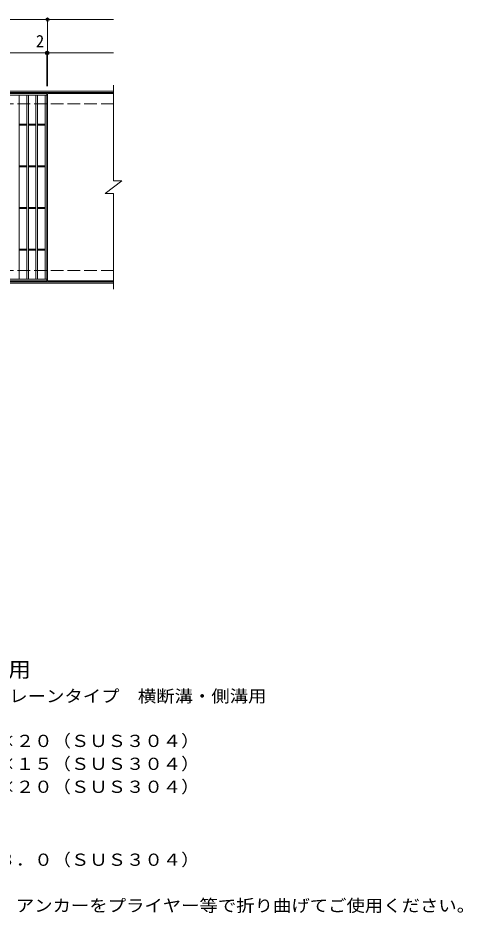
# Model space of a CAD drawing. Units: millimetres, scale not verified. Extents: x -1660 to 1536, y -1372 to 1249.
# Drawn here: x 470 to 1536, y -929 to 1218 of the extents above; entities that cross this region are included whole.
import ezdxf
from ezdxf.enums import TextEntityAlignment as Align

# ---------------------------------------------------------------- set-up
doc = ezdxf.new("R2010")
doc.units = ezdxf.units.MM
doc.header["$LTSCALE"] = 10
doc.header["$PDMODE"] = 32
doc.header["$PDSIZE"] = 8
doc.linetypes.add('DASHED3', pattern=[4, 3, -1])
for name, color, linetype, lineweight in [('C-1', 2, 'Continuous', 9), ('C-2', 3, 'Continuous', 9), ('C-4', 7, 'Continuous', 9), ('D-5', 7, 'Continuous', 9)]:
    doc.layers.add(name, color=color, linetype=linetype, lineweight=lineweight)
doc.styles.add('ＭＳ ゴシック', font='')
doc.styles.get('ＭＳ ゴシック').set_extended_font_data('MS Gothic')

msp = doc.modelspace()

# ---------------------------------------------------------------- linework, layer by layer
at = {"layer": 'C-1'}
for p, q in [((698.76, 1042.17), (-606.24, 1042.17)), ((698.76, 1039.17), (-606.24, 1039.17)), ((698.76, 585.17), (-606.24, 585.17)), ((698.76, 582.17), (-606.24, 582.17))]:
    msp.add_line(p, q, dxfattribs=at)
at = {"layer": 'C-1', "linetype": 'DASHED3'}
for p, q in [((698.76, 1012.17), (-606.24, 1012.17)), ((698.76, 612.17), (-606.24, 612.17))]:
    msp.add_line(p, q, dxfattribs=at)
at = {"layer": 'C-2'}
for p, q in [((698.76, 1057.17), (698.76, 827.17)), ((-455.24, 1033.17), (538.76, 1033.17)), ((472.76, 591.17), (472.76, 1033.17)), ((490.76, 591.17), (490.76, 1033.17)), ((494.76, 591.17), (494.76, 1033.17)), ((512.76, 591.17), (512.76, 1033.17)), ((516.76, 591.17), (516.76, 1033.17)), ((534.76, 591.17), (534.76, 1033.17)), ((538.76, 1037.17), (538.76, 587.17)), ((540.76, 1037.17), (540.76, 587.17)), ((698.76, 1037.17), (540.76, 1037.17)), ((472.76, 963.67), (490.76, 963.67)), ((472.76, 960.67), (490.76, 960.67)), ((494.76, 963.67), (512.76, 963.67)), ((494.76, 960.67), (512.76, 960.67)), ((516.76, 963.67), (534.76, 963.67)), ((516.76, 960.67), (534.76, 960.67)), ((472.76, 863.67), (490.76, 863.67)), ((472.76, 860.67), (490.76, 860.67)), ((494.76, 863.67), (512.76, 863.67)), ((494.76, 860.67), (512.76, 860.67)), ((516.76, 863.67), (534.76, 863.67)), ((516.76, 860.67), (534.76, 860.67)), ((678.76, 797.17), (718.76, 827.17)), ((698.76, 827.17), (718.76, 827.17)), ((678.76, 797.17), (698.76, 797.17)), ((698.76, 797.17), (698.76, 567.17)), ((472.76, 763.67), (490.76, 763.67)), ((472.76, 760.67), (490.76, 760.67)), ((494.76, 763.67), (512.76, 763.67)), ((494.76, 760.67), (512.76, 760.67)), ((516.76, 763.67), (534.76, 763.67)), ((516.76, 760.67), (534.76, 760.67)), ((472.76, 663.67), (490.76, 663.67)), ((472.76, 660.67), (490.76, 660.67)), ((494.76, 663.67), (512.76, 663.67)), ((494.76, 660.67), (512.76, 660.67)), ((516.76, 663.67), (534.76, 663.67)), ((516.76, 660.67), (534.76, 660.67)), ((538.76, 591.17), (-455.24, 591.17)), ((538.76, 587.17), (-455.24, 587.17)), ((698.76, 587.17), (540.76, 587.17))]:
    msp.add_line(p, q, dxfattribs=at)
msp.add_lwpolyline([(-455.24, 587.17), (-455.24, 1037.17), (538.76, 1037.17)], dxfattribs=at)
at = {"layer": 'C-4'}
for p, q in [((-606.24, 1214.17), (698.76, 1214.17)), ((540.76, 1054.17), (540.76, 1217.17)), ((-606.24, 1134.17), (698.76, 1134.17)), ((538.76, 1054.17), (538.76, 1137.17))]:
    msp.add_line(p, q, dxfattribs=at)
for p in [(540.76, 1214.17), (538.76, 1134.17), (540.76, 1134.17)]:
    msp.add_point(p, dxfattribs=at)

# ---------------------------------------------------------------- texts
at = {"layer": 'C-4', "color": 2, "style": 'ＭＳ ゴシック'}
msp.add_text('2', height=29.33, dxfattribs=at).set_placement((512.8, 1139.17), align=Align.BOTTOM_LEFT)
at = {"layer": 'D-5', "color": 3, "style": 'ＭＳ ゴシック', "width": 1.1}
msp.add_text('※適用荷重：歩行用', height=36.66, dxfattribs=at).set_placement((5.85, -374.12), align=Align.BOTTOM_LEFT)
at = {"layer": 'D-5', "color": 2, "style": 'ＭＳ ゴシック', "width": 1.1}
for s, p in [('ステンレス製グレーチング\u3000プレーンタイプ\u3000横断溝・側溝用', (-167.06, -432.04)), ('材質：メインバー\u3000ＦＢ４×２０（ＳＵＳ３０４）', (-107.35, -539.5)), ('\u3000\u3000\u3000クロスバー\u3000ＦＢ３×１５（ＳＵＳ３０４）', (-107.35, -594.5)), ('\u3000\u3000\u3000サイドバー\u3000ＦＢ４×２０（ＳＵＳ３０４）', (-107.35, -649.5)), ('材質：ステンレス鋼板ｔ＝３．０（ＳＵＳ３０４）', (-107.35, -824.5)), ('施工場所の状況に合わせて、アンカーをプライヤー等で折り曲げてご使用ください。', (-107.35, -934.5))]:
    msp.add_text(s, height=29.33, dxfattribs=at).set_placement(p, align=Align.BOTTOM_LEFT)

doc.saveas('drawing.dxf')
